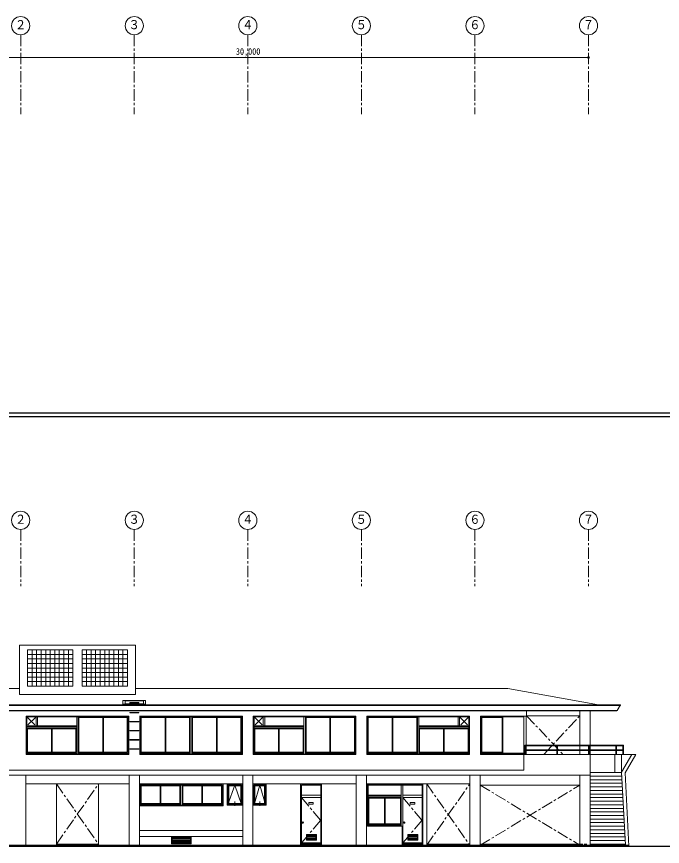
# Model space of a CAD drawing. Units: millimetres, scale not verified. Extents: x -39050 to 40550, y -28200 to 45642.
# Drawn here: x -22380 to 6054, y 9125 to 45642 of the extents above; entities that cross this region are included whole.
import ezdxf
from ezdxf.enums import TextEntityAlignment as Align

# ---------------------------------------------------------------- set-up
doc = ezdxf.new("R2010")
doc.units = ezdxf.units.MM
doc.header["$LTSCALE"] = 100
doc.header["$PDMODE"] = 32
doc.header["$PDSIZE"] = 100
for name, pattern in [('CHAIN1', [8, 5, -1, 1, -1]), ('CHAIN2', [12, 9, -1, 1, -1]), ('DASHED1', [1.8, 1.2, -0.6])]:
    doc.linetypes.add(name, pattern=pattern)
for name, color, linetype, lineweight in [('0-0_基準線･符号', 7, 'CHAIN1', 9), ('0-2_寸法線･文字', 7, 'Continuous', 9), ('0-3_躯体', 3, 'Continuous', 18), ('0-6_文字', 2, 'Continuous', 18), ('0-7_建具', 7, 'Continuous', 9), ('0-8_仕上(太)', 3, 'Continuous', 18), ('0-9_仕上(中)', 7, 'Continuous', 9), ('0-A_仕上(細)', 4, 'Continuous', 9), ('F-8_F-8ﾚｲﾔ', 5, 'Continuous', 25)]:
    doc.layers.add(name, color=color, linetype=linetype, lineweight=lineweight)
doc.styles.add('ＭＳ ゴシック', font='')
doc.styles.get('ＭＳ ゴシック').set_extended_font_data('MS Gothic')

msp = doc.modelspace()

# ---------------------------------------------------------------- linework, layer by layer
at = {"layer": '0-0_基準線･符号'}
for p, q in [((-22200, 44842.5), (-22200, 41342.5)), ((-17200, 44842.5), (-17200, 41342.5)), ((-12200, 44842.5), (-12200, 41342.5)), ((-7200, 44842.5), (-7200, 41342.5)), ((-2200, 44842.5), (-2200, 41342.5)), ((2800, 44842.5), (2800, 41342.5)), ((-22200, 23075), (-22200, 20575)), ((-17200, 23075), (-17200, 20575)), ((-12200, 23075), (-12200, 20575)), ((-7200, 23075), (-7200, 20575)), ((-2200, 23075), (-2200, 20575)), ((2800, 23075), (2800, 20575))]:
    msp.add_line(p, q, dxfattribs=at)
at = {"layer": '0-2_寸法線･文字'}
msp.add_line((-27200, 43842.5), (2800, 43842.5), dxfattribs=at)
for centre in [(-22200, 45242.5), (-17200, 45242.5), (-12200, 45242.5), (-7200, 45242.5), (-2200, 45242.5), (2800, 45242.5), (-22200, 23475), (-17200, 23475), (-12200, 23475), (-7200, 23475), (-2200, 23475), (2800, 23475)]:
    msp.add_circle(centre, 400, dxfattribs=at)
at = {"layer": '0-2_寸法線･文字', "color": 6}
msp.add_point((2800, 43842.5), dxfattribs=at)
at = {"layer": '0-3_躯体'}
for p, q in [((-28488.1, 15358.5), (4088.1, 15358.5)), ((4057.5, 15105.4), (4203.6, 15358.5)), ((4088.1, 15358.5), (4213.6, 15358.5)), ((4213.6, 15358.5), (4213.6, 15328.5)), ((4035.2, 15094.7), (-28435.2, 15094.7)), ((4035.2, 15094.7), (4041.4, 15105.4)), ((4186.3, 15328.5), (4213.6, 15328.5)), ((2875, 13175), (-45, 13175)), ((-45, 13175), (-45, 12475)), ((2875, 13175), (2875, 12255)), ((4259, 12393.3), (4710.3, 13175)), ((4411, 12356.7), (4883.5, 13175)), ((4883.5, 13175), (4710.3, 13175)), ((2875, 11725), (2875, 12375)), ((4259, 12393.3), (4422.4, 9175)), ((4411, 12356.7), (4574.9, 9128.8)), ((-4325, 11875), (-4325, 9175))]:
    msp.add_line(p, q, dxfattribs=at)
at = {"layer": '0-3_躯体', "linetype": 'DASHED1'}
msp.add_line((2725, 9225), (2425, 9225), dxfattribs=at)
at = {"layer": '0-7_建具'}
for p, q in [((-21960, 14365), (-21960, 14860)), ((-21960, 14860), (-17440, 14860)), ((-21925, 13188), (-21925, 14825)), ((-21925, 14825), (-17475, 14825)), ((-21525, 14425), (-21525, 14825)), ((-21455, 14425), (-21455, 14825)), ((-19735, 13188), (-19735, 14825)), ((-19665, 13188), (-19665, 14825)), ((-18585, 13225), (-18585, 14825)), ((-18555, 13225), (-18555, 14825)), ((-18555, 14795), (-17505, 14795)), ((-17505, 13265), (-17505, 14795)), ((-17475, 13188), (-17475, 14825)), ((-17440, 13165), (-17440, 14860)), ((-16960, 14865), (-16960, 14860)), ((-16960, 13165), (-16960, 14860)), ((-16960, 14860), (-12440, 14860)), ((-16925, 13188), (-16925, 14825)), ((-16925, 14825), (-12475, 14825)), ((-15845, 13225), (-15845, 14825)), ((-15815, 13225), (-15815, 14825)), ((-15815, 14795), (-14765, 14795)), ((-14765, 13265), (-14765, 14795)), ((-14735, 13188), (-14735, 14825)), ((-14665, 13188), (-14665, 14825)), ((-13585, 13225), (-13585, 14825)), ((-13555, 13225), (-13555, 14825)), ((-13555, 14795), (-12505, 14795)), ((-12505, 13265), (-12505, 14795)), ((-12440, 13165), (-12440, 14860)), ((-11960, 14365), (-11960, 14860)), ((-11960, 14860), (-7440, 14860)), ((-11925, 13188), (-11925, 14825)), ((-11925, 14825), (-7475, 14825)), ((-11525, 14425), (-11525, 14825)), ((-11455, 14425), (-11455, 14825)), ((-9735, 13188), (-9735, 14825)), ((-9665, 13188), (-9665, 14825)), ((-8585, 13225), (-8585, 14825)), ((-8555, 13225), (-8555, 14825)), ((-8555, 14795), (-7505, 14795)), ((-7505, 13265), (-7505, 14795)), ((-7475, 13188), (-7475, 14825)), ((-7440, 13165), (-7440, 14860)), ((-6960, 13165), (-6960, 14860)), ((-2440, 14860), (-6960, 14860)), ((-6925, 13188), (-6925, 14825)), ((-2475, 14825), (-6925, 14825)), ((-5845, 14795), (-6895, 14795)), ((-6895, 13265), (-6895, 14795)), ((-5845, 13225), (-5845, 14825)), ((-5815, 13225), (-5815, 14825)), ((-4735, 13188), (-4735, 14825)), ((-4665, 13188), (-4665, 14825)), ((-2945, 14425), (-2945, 14825)), ((-2875, 14425), (-2875, 14825)), ((-2475, 13188), (-2475, 14825)), ((-2440, 14365), (-2440, 14860)), ((-1960, 13165), (-1960, 14860)), ((75, 14860), (-1960, 14860)), ((-50, 14825), (-1925, 14825)), ((-1925, 13188), (-1925, 14825)), ((-1002.5, 14795), (-1895, 14795)), ((-1895, 13265), (-1895, 14795)), ((-1002.5, 13265), (-1002.5, 14795)), ((-972.5, 13225), (-972.5, 14825)), ((-50, 13188), (-50, 14860)), ((50, 14860), (50, 13575)), ((-21960, 13165), (-21960, 14360)), ((-21925, 14425), (-19735, 14425)), ((-21925, 14388), (-19735, 14388)), ((-21925, 14325), (-19735, 14325)), ((-20845, 13225), (-20845, 14325)), ((-20815, 13225), (-20815, 14325)), ((-20815, 14295), (-19765, 14295)), ((-19765, 13265), (-19765, 14295)), ((-11960, 13165), (-11960, 14360)), ((-11925, 14425), (-9735, 14425)), ((-11925, 14388), (-9735, 14388)), ((-11925, 14325), (-9735, 14325)), ((-10845, 13225), (-10845, 14325)), ((-10815, 13225), (-10815, 14325)), ((-10815, 14295), (-9765, 14295)), ((-9765, 13265), (-9765, 14295)), ((-2475, 14425), (-4665, 14425)), ((-2475, 14388), (-4665, 14388)), ((-2475, 14325), (-4665, 14325)), ((-3585, 14295), (-4635, 14295)), ((-4635, 13265), (-4635, 14295)), ((-3585, 13225), (-3585, 14325)), ((-3555, 13225), (-3555, 14325)), ((-2440, 13165), (-2440, 14360)), ((50, 13545), (50, 13375)), ((-21960, 13165), (-19700, 13165)), ((-21925, 13225), (-19735, 13225)), ((-21925, 13188), (-17475, 13188)), ((-21895, 13265), (-20845, 13265)), ((-20815, 13265), (-19765, 13265)), ((-19700, 13165), (-17440, 13165)), ((-19665, 13225), (-17475, 13225)), ((-19635, 13265), (-18585, 13265)), ((-18555, 13265), (-17505, 13265)), ((-16960, 13165), (-14700, 13165)), ((-16925, 13225), (-14735, 13225)), ((-16895, 13265), (-15845, 13265)), ((-15815, 13265), (-14765, 13265)), ((-14700, 13165), (-12440, 13165)), ((-14665, 13225), (-12475, 13225)), ((-14635, 13265), (-13585, 13265)), ((-13555, 13265), (-12505, 13265)), ((-11960, 13165), (-9700, 13165)), ((-11925, 13225), (-9735, 13225)), ((-11925, 13188), (-7475, 13188)), ((-11895, 13265), (-10845, 13265)), ((-10815, 13265), (-9765, 13265)), ((-9700, 13165), (-7440, 13165)), ((-9665, 13225), (-7475, 13225)), ((-9635, 13265), (-8585, 13265)), ((-8555, 13265), (-7505, 13265)), ((-4700, 13165), (-6960, 13165)), ((-4735, 13225), (-6925, 13225)), ((-2475, 13188), (-6925, 13188)), ((-5845, 13265), (-6895, 13265)), ((-4765, 13265), (-5815, 13265)), ((-2440, 13165), (-4700, 13165)), ((-2475, 13225), (-4665, 13225)), ((-3585, 13265), (-4635, 13265)), ((-2505, 13265), (-3555, 13265)), ((-50, 13165), (-1960, 13165)), ((-50, 13225), (-1925, 13225)), ((30, 13188), (-1925, 13188)), ((-1002.5, 13265), (-1895, 13265)), ((50, 13345), (50, 13175)), ((-21975, 12255), (-21975, 9175)), ((-17425, 12255), (-17425, 9175)), ((-16975, 12255), (-16975, 9175)), ((-12425, 12255), (-12425, 9175)), ((-11975, 12255), (-11975, 9175)), ((-7425, 12255), (-7425, 9175)), ((-6975, 12255), (-6975, 9175)), ((-2425, 12255), (-2425, 9175)), ((-1975, 12255), (-1975, 9175)), ((-17425, 11875), (-21975, 11875)), ((-20625, 11875), (-20625, 9175)), ((-18775, 11875), (-18775, 9175)), ((-12425, 11875), (-16975, 11875)), ((-16960, 10915), (-16960, 11860)), ((-16960, 11860), (-13290, 11860)), ((-16925, 10938), (-16925, 11825)), ((-16925, 11825), (-13325, 11825)), ((-16057.5, 10975), (-16057.5, 11825)), ((-15190, 11015), (-15190, 11795)), ((-15160, 10938), (-15160, 11825)), ((-15090, 10938), (-15090, 11825)), ((-14222.5, 10975), (-14222.5, 11825)), ((-13355, 11015), (-13355, 11795)), ((-13325, 10938), (-13325, 11825)), ((-13290, 10915), (-13290, 11860)), ((-13110, 10940), (-13110, 11860)), ((-13110, 11860), (-12440, 11860)), ((-13075, 10975), (-13075, 11825)), ((-13075, 11825), (-12475, 11825)), ((-13040, 11010), (-13040, 11785)), ((-13040, 11785), (-12510, 11785)), ((-12510, 11010), (-12510, 11785)), ((-12475, 10975), (-12475, 11825)), ((-12440, 10940), (-12440, 11860)), ((-7425, 11875), (-11975, 11875)), ((-11960, 10940), (-11960, 11860)), ((-11960, 11860), (-11390, 11860)), ((-11925, 10975), (-11925, 11825)), ((-11925, 11825), (-11425, 11825)), ((-11890, 11010), (-11890, 11785)), ((-11890, 11785), (-11460, 11785)), ((-11460, 11010), (-11460, 11785)), ((-11425, 10975), (-11425, 11825)), ((-11390, 10940), (-11390, 11860)), ((-9876, 11860), (-8956, 11860)), ((-9876, 9215), (-9876, 11860)), ((-9841, 11825), (-8991, 11825)), ((-9841, 9240), (-9841, 11825)), ((-8991, 9240), (-8991, 11825)), ((-8956, 9215), (-8956, 11860)), ((-2425, 11875), (-6975, 11875)), ((-6930, 10015), (-6930, 11860)), ((-6930, 11860), (-4490, 11860)), ((-6895, 10038), (-6895, 11825)), ((-6895, 11825), (-4525, 11825)), ((-5445, 10038), (-5445, 11825)), ((-5375, 9240), (-5375, 11825)), ((-4525, 9240), (-4525, 11825)), ((-4490, 9215), (-4490, 11860)), ((2425, 11825), (-1975, 11825)), ((-9841, 11375), (-8991, 11375)), ((-6895, 11375), (-5445, 11375)), ((-6895, 11338), (-5445, 11338)), ((-5375, 11375), (-4525, 11375)), ((-16925, 10975), (-15160, 10975)), ((-16895, 11015), (-16057.5, 11015)), ((-16027.5, 11015), (-15190, 11015)), ((-15090, 10975), (-13325, 10975)), ((-15060, 11015), (-14222.5, 11015)), ((-14192.5, 11015), (-13355, 11015)), ((-13075, 10975), (-12475, 10975)), ((-13040, 11010), (-12510, 11010)), ((-11925, 10975), (-11425, 10975)), ((-11890, 11010), (-11460, 11010)), ((-9841, 11275), (-8991, 11275)), ((-6895, 11275), (-5445, 11275)), ((-6185, 10075), (-6185, 11275)), ((-5475, 10115), (-5475, 11245)), ((-5375, 11275), (-4525, 11275)), ((-16960, 10915), (-15125, 10915)), ((-16925, 10938), (-13325, 10938)), ((-15125, 10915), (-13290, 10915)), ((-13110, 10940), (-12440, 10940)), ((-11960, 10940), (-11390, 10940)), ((-6930, 10015), (-5410, 10015)), ((-6895, 10075), (-5445, 10075)), ((-6895, 10038), (-5445, 10038)), ((-6865, 10115), (-6185, 10115)), ((-6155, 10115), (-5475, 10115)), ((-5410, 9175), (-5410, 10015)), ((-9200, 9625), (-9600, 9625)), ((-9600, 9425), (-9600, 9625)), ((-9200, 9625), (-9200, 9425)), ((-4734, 9625), (-5134, 9625)), ((-5134, 9425), (-5134, 9625)), ((-4734, 9625), (-4734, 9425)), ((-18775, 9225), (-20625, 9225)), ((-9876, 9215), (-8956, 9215)), ((-9841, 9275), (-8991, 9275)), ((-9841, 9240), (-8991, 9240)), ((-9600, 9425), (-9200, 9425)), ((-5410, 9215), (-4490, 9215)), ((-5375, 9275), (-4525, 9275)), ((-5375, 9240), (-4525, 9240)), ((-5134, 9425), (-4734, 9425))]:
    msp.add_line(p, q, dxfattribs=at)
at = {"layer": '0-7_建具', "color": 4, "linetype": 'CHAIN1'}
for p, q in [((-21925, 14825), (-21525, 14425)), ((-21525, 14825), (-21925, 14425)), ((-11925, 14825), (-11525, 14425)), ((-11525, 14825), (-11925, 14425)), ((-2475, 14825), (-2875, 14425)), ((-2875, 14825), (-2475, 14425)), ((-9841, 11275), (-8991, 10275)), ((-5375, 11275), (-4525, 10275)), ((-9841, 9275), (-8991, 10275)), ((-5375, 9275), (-4525, 10275))]:
    msp.add_line(p, q, dxfattribs=at)
at = {"layer": '0-7_建具', "color": 4, "linetype": 'CHAIN2'}
for p, q in [((-12775, 10905), (-12775, 11097.3)), ((-11675, 10905), (-11675, 11097.3))]:
    msp.add_line(p, q, dxfattribs=at)
at = {"layer": '0-7_建具', "color": 4}
for p, q in [((-15560, 9540), (-14690, 9540)), ((-15560, 9245), (-15560, 9540)), ((-15525, 9505), (-14725, 9505)), ((-15525, 9268), (-15525, 9505)), ((-14725, 9268), (-14725, 9505)), ((-9180, 9645), (-9620, 9645)), ((-9620, 9405), (-9620, 9645)), ((-9200, 9575), (-9600, 9575)), ((-9200, 9525), (-9600, 9525)), ((-9180, 9645), (-9180, 9405)), ((-4714, 9645), (-5154, 9645)), ((-5154, 9405), (-5154, 9645)), ((-4734, 9575), (-5134, 9575)), ((-4734, 9525), (-5134, 9525)), ((-4714, 9645), (-4714, 9405)), ((-15525, 9455), (-14725, 9455)), ((-15525, 9405), (-14725, 9405)), ((-15525, 9355), (-14725, 9355)), ((-15525, 9305), (-14725, 9305)), ((-15525, 9268), (-14725, 9268)), ((-9620, 9405), (-9180, 9405)), ((-9200, 9475), (-9600, 9475)), ((-5154, 9405), (-4714, 9405)), ((-4734, 9475), (-5134, 9475))]:
    msp.add_line(p, q, dxfattribs=at)
at = {"layer": '0-7_建具'}
for points in [[(-19635, 13265), (-19635, 14795), (-18585, 14795)], [(-16925, 13188), (-12475, 13188), (-12475, 14825)], [(-16895, 13265), (-16895, 14795), (-15845, 14795)], [(-14635, 13265), (-14635, 14795), (-13585, 14795)], [(-9635, 13265), (-9635, 14795), (-8585, 14795)], [(-4765, 13265), (-4765, 14795), (-5815, 14795)], [(-21895, 13265), (-21895, 14295), (-20845, 14295)], [(-11895, 13265), (-11895, 14295), (-10845, 14295)], [(-2505, 13265), (-2505, 14295), (-3555, 14295)], [(-16895, 11015), (-16895, 11795), (-16057.5, 11795)], [(-16027.5, 11015), (-16027.5, 11795), (-15190, 11795)], [(-15060, 11015), (-15060, 11795), (-14222.5, 11795)], [(-14192.5, 11015), (-14192.5, 11795), (-13355, 11795)], [(-6865, 10115), (-6865, 11245), (-6185, 11245)], [(-6155, 10115), (-6155, 11245), (-5475, 11245)]]:
    msp.add_lwpolyline(points, dxfattribs=at)
at = {"layer": '0-7_建具', "color": 4, "linetype": 'CHAIN2'}
for points in [[(-13075, 10975), (-12775, 11825), (-12475, 10975)], [(-11925, 10975), (-11675, 11825), (-11425, 10975)]]:
    msp.add_lwpolyline(points, dxfattribs=at)
at = {"layer": '0-7_建具', "color": 4}
for points in [[(-9516, 10990), (-9316, 10990), (-9316, 11060), (-9516, 11060)], [(-5050, 10990), (-4850, 10990), (-4850, 11060), (-5050, 11060)]]:
    msp.add_lwpolyline(points, close=True, dxfattribs=at)
msp.add_lwpolyline([(-15560, 9245), (-14690, 9245), (-14690, 9540)], dxfattribs=at)
at = {"layer": '0-7_建具'}
for centre in [(-9781, 10175), (-5315, 10175)]:
    msp.add_circle(centre, 30, dxfattribs=at)
at = {"layer": '0-8_仕上(太)'}
for p, q in [((-45, 12475), (-24355, 12475)), ((2875, 12255), (-27275, 12255))]:
    msp.add_line(p, q, dxfattribs=at)
at = {"layer": '0-9_仕上(中)'}
for p, q in [((-22250, 17975), (-22250, 15815)), ((-23650, 16075), (-22250, 16075)), ((-750, 16075), (-17150, 16075)), ((-750, 16075), (3246.1, 15358.5)), ((-17150, 15815), (-22250, 15815)), ((75, 15094.7), (75, 14860)), ((2425, 13175), (2425, 15094.7)), ((2875, 13175), (2875, 15094.7)), ((75, 14875), (2425, 14875)), ((0, 13175), (0, 13575)), ((2800, 13575), (30, 13575)), ((2800, 13545), (30, 13545)), ((1400, 13545), (1400, 13175)), ((1430, 13545), (1430, 13175)), ((2830, 13175), (2830, 13575)), ((1400, 13375), (30, 13375)), ((1400, 13345), (30, 13345)), ((2800, 13375), (1430, 13375)), ((2800, 13345), (1430, 13345)), ((2425, 9175), (2425, 12255)), ((2875, 12255), (2875, 9175)), ((-12425, 9825), (-16975, 9825)), ((-16975, 9555), (-12425, 9555)), ((4572.6, 9175), (-28972.6, 9175)), ((4419.8, 9225), (2875, 9225))]:
    msp.add_line(p, q, dxfattribs=at)
at = {"layer": '0-9_仕上(中)', "color": 6, "lineweight": 25}
msp.add_line((7187.2, 9125), (-32605.4, 9125), dxfattribs=at)
at = {"layer": '0-9_仕上(中)'}
for points in [[(-22250, 17975), (-17150, 17975), (-17150, 15815)], [(30, 13175), (30, 13575), (0, 13575)], [(2800, 13175), (2800, 13575), (2830, 13575)]]:
    msp.add_lwpolyline(points, dxfattribs=at)
at = {"layer": '0-A_仕上(細)'}
for p, q in [((-21900, 17775), (-19900, 17775)), ((-21900, 17775), (-21900, 16175)), ((-21900, 17575), (-19900, 17575)), ((-21700, 17775), (-21700, 16175)), ((-21500, 17775), (-21500, 16175)), ((-21300, 17775), (-21300, 16175)), ((-21100, 17775), (-21100, 16175)), ((-20900, 17775), (-20900, 16175)), ((-20700, 17775), (-20700, 16175)), ((-20500, 17775), (-20500, 16175)), ((-20300, 17775), (-20300, 16175)), ((-20100, 17775), (-20100, 16175)), ((-19900, 17775), (-19900, 16175)), ((-19500, 17775), (-17500, 17775)), ((-19500, 17775), (-19500, 16175)), ((-19500, 17575), (-17500, 17575)), ((-19300, 17775), (-19300, 16175)), ((-19100, 17775), (-19100, 16175)), ((-18900, 17775), (-18900, 16175)), ((-18700, 17775), (-18700, 16175)), ((-18500, 17775), (-18500, 16175)), ((-18300, 17775), (-18300, 16175)), ((-18100, 17775), (-18100, 16175)), ((-17900, 17775), (-17900, 16175)), ((-17700, 17775), (-17700, 16175)), ((-17500, 17775), (-17500, 16175)), ((-21900, 17375), (-19900, 17375)), ((-21900, 17175), (-19900, 17175)), ((-19500, 17375), (-17500, 17375)), ((-19500, 17175), (-17500, 17175)), ((-21900, 16975), (-19900, 16975)), ((-19500, 16975), (-17500, 16975)), ((-21900, 16775), (-19900, 16775)), ((-21900, 16575), (-19900, 16575)), ((-19500, 16775), (-17500, 16775)), ((-19500, 16575), (-17500, 16575)), ((-21900, 16375), (-19900, 16375)), ((-21900, 16175), (-19900, 16175)), ((-19500, 16375), (-17500, 16375)), ((-19500, 16175), (-17500, 16175)), ((-16700, 15544.5), (-17700, 15544.5)), ((-17700, 15544.5), (-17700, 15358.5)), ((-16700, 15383.1), (-17700, 15383.1)), ((-17600, 15526.6), (-17600, 15401.1)), ((-16800, 15526.6), (-17600, 15526.6)), ((-16800, 15401.1), (-17600, 15401.1)), ((-17000, 15455), (-17400, 15455)), ((-17000, 15455), (-17000, 15435)), ((-16800, 15526.6), (-16800, 15401.1)), ((-16700, 15544.5), (-16700, 15358.5)), ((4213.6, 15328.5), (-28613.6, 15328.5)), ((-28457.5, 15105.4), (4057.5, 15105.4)), ((-17000, 15025), (-17400, 15025)), ((-17000, 15025), (-17000, 15005)), ((-17000, 14625), (-17400, 14625)), ((-17000, 14625), (-17000, 14605)), ((-17000, 14225), (-17400, 14225)), ((-17000, 14225), (-17000, 14205)), ((-17000, 13825), (-17400, 13825)), ((-17000, 13825), (-17000, 13805)), ((2800, 13545), (4304, 13545)), ((2830, 13575), (4304, 13575)), ((4001, 13575), (4001, 13175)), ((4031, 13575), (4031, 13175)), ((4304, 13575), (4334, 13575)), ((4304, 13175), (4304, 13575)), ((4334, 13175), (4334, 13575)), ((-17000, 13425), (-17400, 13425)), ((-17000, 13425), (-17000, 13405)), ((2800, 13375), (4304, 13375)), ((2800, 13345), (4304, 13345)), ((4259, 13175), (2875, 13175)), ((3961, 13175), (3961, 12375)), ((2875, 12375), (4259, 12375)), ((4267.9, 12217.5), (2875, 12217.5)), ((4275.9, 12060), (2875, 12060)), ((4283.9, 11902.5), (2875, 11902.5)), ((4291.9, 11745), (2875, 11745)), ((4299.9, 11587.5), (2875, 11587.5)), ((4307.9, 11430), (2875, 11430)), ((4315.9, 11272.5), (2875, 11272.5)), ((4323.9, 11115), (2875, 11115)), ((4331.9, 10957.5), (2875, 10957.5)), ((4347.9, 10642.5), (2875, 10642.5)), ((4355.9, 10485), (2875, 10485)), ((4363.9, 10327.5), (2875, 10327.5)), ((4371.8, 10170), (2875, 10170)), ((4379.8, 10012.5), (2875, 10012.5)), ((4387.8, 9855), (2875, 9855)), ((4395.8, 9697.5), (2875, 9697.5)), ((4403.8, 9540), (2875, 9540)), ((-2425, 9225), (-4325, 9225)), ((2425, 9225), (-1975, 9225)), ((4411.8, 9382.5), (2875, 9382.5))]:
    msp.add_line(p, q, dxfattribs=at)
at = {"layer": '0-A_仕上(細)', "linetype": 'CHAIN1'}
for p, q in [((75, 14875), (1673, 13175)), ((827, 13175), (2425, 14875)), ((-20625, 11875), (-18775, 9225)), ((-20625, 9225), (-18775, 11875)), ((-4325, 9175), (-2425, 11875)), ((-4325, 11875), (-2425, 9175)), ((-1975, 9175), (2425, 11825)), ((-1975, 11825), (2425, 9175))]:
    msp.add_line(p, q, dxfattribs=at)
at = {"layer": '0-A_仕上(細)', "color": 7}
for p, q in [((4259, 12393.3), (4259, 13175)), ((4710.3, 13175), (4259, 13175)), ((4339.9, 10800), (2875, 10800))]:
    msp.add_line(p, q, dxfattribs=at)
at = {"layer": '0-A_仕上(細)'}
for points in [[(-17000, 15435), (-17400, 15435), (-17400, 15455)], [(-17000, 15005), (-17400, 15005), (-17400, 15025)], [(-17000, 14605), (-17400, 14605), (-17400, 14625)], [(-17000, 14205), (-17400, 14205), (-17400, 14225)], [(-17000, 13805), (-17400, 13805), (-17400, 13825)], [(-17000, 13405), (-17400, 13405), (-17400, 13425)]]:
    msp.add_lwpolyline(points, dxfattribs=at)
at = {"layer": 'F-8_F-8ﾚｲﾔ'}
for p, q in [((-39050, 28200), (40550, 28200)), ((-38900, 28050), (40400, 28050))]:
    msp.add_line(p, q, dxfattribs=at)

# ---------------------------------------------------------------- texts
at = {"layer": '0-2_寸法線･文字', "color": 3, "style": 'ＭＳ ゴシック', "width": 0.9}
msp.add_text('30,000', height=293.3, dxfattribs=at).set_placement((-12725, 43872.5), align=Align.BOTTOM_LEFT)
at = {"layer": '0-6_文字', "style": 'ＭＳ ゴシック', "width": 0.9}
for s, p in [('２', (-22450, 44967.5)), ('３', (-17450, 44967.5)), ('４', (-12450, 44967.5)), ('５', (-7450, 44967.5)), ('６', (-2450, 44967.5)), ('７', (2550, 44967.5)), ('２', (-22450, 23200)), ('３', (-17450, 23200)), ('４', (-12450, 23200)), ('５', (-7450, 23200)), ('６', (-2450, 23200)), ('７', (2550, 23200))]:
    msp.add_text(s, height=403.2, dxfattribs=at).set_placement(p, align=Align.BOTTOM_LEFT)

doc.saveas('drawing.dxf')
